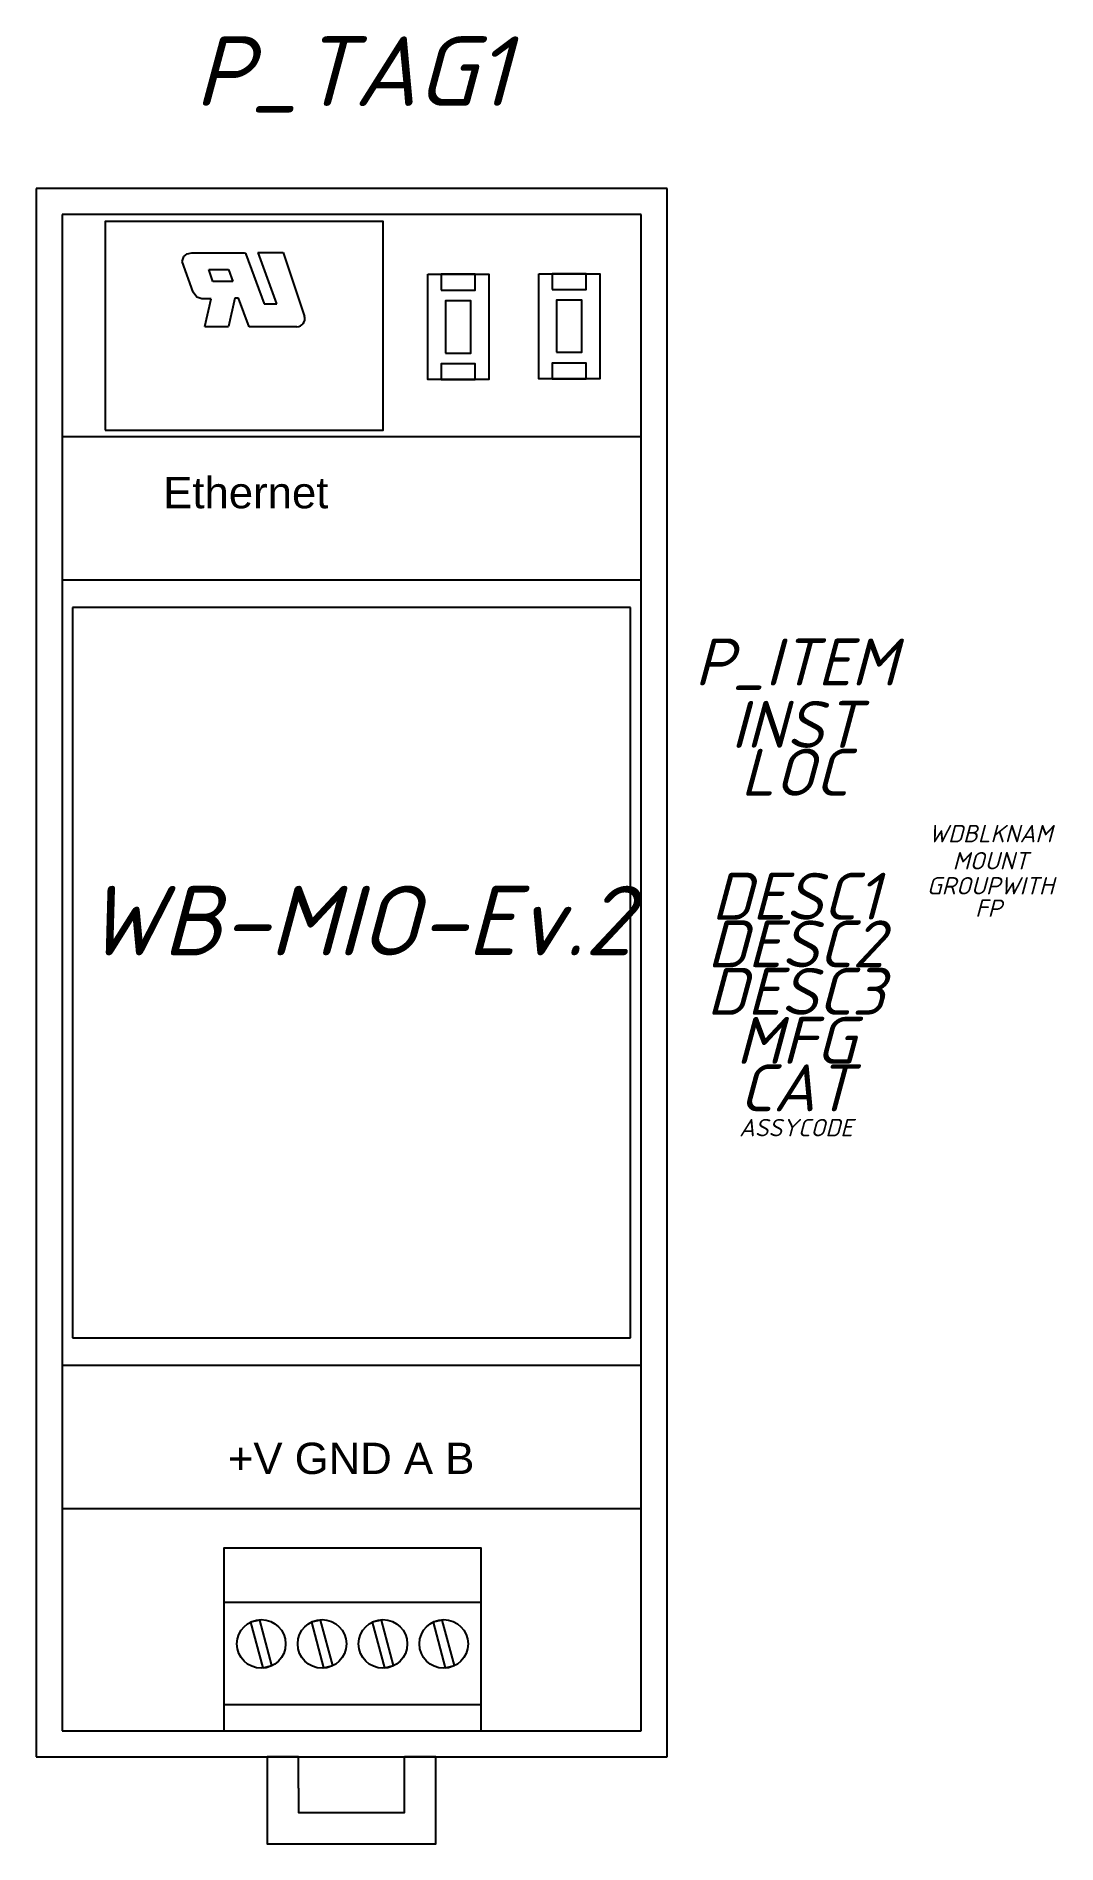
# Model space of a CAD drawing. Header units: millimetres. Extents: x 0 to 59, y -28 to 76.
import ezdxf
from ezdxf.enums import TextEntityAlignment as Align

# ---------------------------------------------------------------- set-up
doc = ezdxf.new("R2010")
doc.units = ezdxf.units.MM
doc.header["$LTSCALE"] = 6
doc.layers.add('Винты', color=8, linetype='Continuous')
doc.layers.add('Клеммники', color=125, linetype='Continuous')
doc.styles.add('WD_IEC', font='isocpeui.ttf', dxfattribs={"height": 2.5})
doc.styles.add('Подписи к клеммникам', font='arial.ttf', dxfattribs={"height": 1.8})

# ---------------------------------------------------------------- blocks, each defined once
blk = doc.blocks.new('*U0')
at = {"layer": 'Винты'}
blk.add_lwpolyline([(0.09, -1.37), (0.61, -1.24), (-0.09, 1.37), (-0.61, 1.24)], close=True, dxfattribs=at)
blk.add_circle((0, 0), 1.4, dxfattribs=at)
blk = doc.blocks.new('*U1')
at = {"layer": 'Клеммники', "color": 0, "linetype": 'ByBlock', "lineweight": -2, "transparency": 16777216}
for p in [(0, 0), (3.5, 0), (7, 0), (10.5, 0)]:
    blk.add_blockref('*U0', p, dxfattribs=at)

msp = doc.modelspace()

# ---------------------------------------------------------------- linework, layer by layer
for p, q in [((36.3, 67.67), (0, 67.67)), ((0, 67.67), (0, -22.53)), ((36.3, -22.53), (36.3, 67.67)), ((34.8, 66.17), (1.5, 66.17)), ((1.5, 66.17), (1.5, -21.03)), ((34.8, -21.03), (34.8, 66.17)), ((8.41, 63.47), (8.5, 63.77)), ((9.04, 61.7), (8.41, 63.47)), ((8.5, 63.77), (8.68, 63.91)), ((8.68, 63.91), (8.95, 63.98)), ((8.95, 63.98), (11.97, 63.98)), ((11.97, 63.98), (12.05, 63.95)), ((12.05, 63.95), (12.07, 63.9)), ((12.07, 63.9), (13.12, 61.04)), ((12.76, 64), (14.22, 64)), ((13.85, 61.04), (12.78, 64)), ((14.22, 64), (15.44, 60.31)), ((9.93, 63.01), (11.06, 63.01)), ((10.16, 62.33), (9.93, 63.01)), ((11.06, 63.01), (11.31, 62.33)), ((9.25, 61.43), (9.04, 61.7)), ((9.53, 61.33), (9.25, 61.43)), ((11.31, 62.33), (10.16, 62.33)), ((11.43, 61.36), (11.07, 59.74)), ((11.64, 61.36), (11.43, 61.36)), ((12.26, 59.71), (11.64, 61.36)), ((10.06, 61.33), (9.53, 61.33)), ((9.7, 59.74), (10.06, 61.33)), ((13.12, 61.04), (13.85, 61.04)), ((9.7, 59.74), (11.07, 59.74)), ((15, 59.71), (12.26, 59.71)), ((0, 53.38), (0, 53.38)), ((0, 53.38), (0, -8.24)), ((34.8, 53.38), (1.5, 53.38)), ((36.3, -8.24), (36.3, 53.38)), ((0, 45.14), (0, 45.14)), ((34.8, 45.14), (1.5, 45.14)), ((34.2, 43.57), (2.1, 43.57)), ((2.1, 43.57), (2.1, 1.57)), ((34.2, 1.57), (34.2, 43.57)), ((2.1, 1.57), (34.2, 1.57)), ((1.5, 0), (34.8, 0)), ((1.5, -8.24), (34.8, -8.24)), ((10.8, -10.53), (10.8, -10.53)), ((1.5, -21.03), (34.8, -21.03)), ((0, -22.53), (36.3, -22.53)), ((15.1, -24.33), (15.1, -22.53)), ((21.2, -24.33), (21.2, -22.53))]:
    msp.add_line(p, q)
for points in [[(3.97, 53.78), (19.97, 53.78), (19.97, 65.78), (3.97, 65.78)], [(22.53, 62.74), (26.04, 62.74), (26.04, 56.69), (22.53, 56.69)], [(23.31, 61.83), (25.26, 61.83), (25.26, 62.74), (23.31, 62.74)], [(28.91, 62.77), (32.42, 62.77), (32.42, 56.72), (28.91, 56.72)], [(29.69, 61.86), (31.64, 61.86), (31.64, 62.77), (29.69, 62.77)], [(23.55, 58.21), (25.01, 58.21), (25.01, 61.21), (23.55, 61.21)], [(29.94, 58.25), (31.4, 58.25), (31.4, 61.25), (29.94, 61.25)], [(23.31, 56.69), (25.26, 56.69), (25.26, 57.59), (23.31, 57.59)], [(29.69, 56.72), (31.64, 56.72), (31.64, 57.63), (29.69, 57.63)], [(10.8, -21.03), (25.6, -21.03), (25.6, -10.53), (10.8, -10.53)], [(10.8, -13.63), (25.6, -13.63), (25.6, -10.53), (10.8, -10.53)], [(10.8, -21.03), (25.6, -21.03), (25.6, -19.53), (10.8, -19.53)]]:
    msp.add_lwpolyline(points, close=True)
for points in [[(15.1, -22.53), (13.3, -22.53), (13.3, -27.53), (23, -27.53), (23, -22.53), (21.2, -22.53)], [(15.1, -24.33), (15.1, -25.73), (21.2, -25.73), (21.2, -24.33)]]:
    msp.add_lwpolyline(points)
msp.add_arc((15, 60.17), 0.455, 269.6748, 18.2091)

# ---------------------------------------------------------------- block references
msp.add_blockref('*U1', (12.95, -16.03))

# ---------------------------------------------------------------- texts
at = {"style": 'Подписи к клеммникам'}
for s, p in [('Ethernet', (7.31, 49.28)), ('+V GND A B', (11.03, -6.26))]:
    msp.add_text(s, height=1.8, dxfattribs=at).set_placement(p)
at = {"insert": (2.81, 27.57), "char_height": 4, "attachment_point": 1, "style": 'WD_IEC'}
msp.add_mtext_dynamic_manual_height_columns('WB-MIO-Ev.2', width=50.113, gutter_width=12.5, heights=[0], dxfattribs=at)
at = {"style": 'WD_IEC'}
for tag, height, p in [('P_TAG1', 4, (18.2, 72.42)), ('DESC1', 2.7, (43.7, 25.62)), ('DESC2', 2.7, (43.7, 22.88)), ('DESC3', 2.7, (43.7, 20.15))]:
    msp.add_attdef(tag, text='', height=height, dxfattribs=at).set_placement(p, align=Align.CENTER)
for tag, text, height, flags, p in [('P_ITEM', '', 2.7, 1, (43.7, 39.09)), ('INST', '', 2.7, 1, (43.7, 35.5)), ('LOC', '', 2.7, 1, (43.63, 32.75)), ('WDBLKNAM', 'AM', 1, 1, (54.9, 30.07)), ('MOUNT', '', 1, 1, (54.9, 28.51)), ('GROUPWITH', '', 1, 1, (54.9, 27.07)), ('FP', '', 1, 1, (54.79, 25.78)), ('MFG', '', 2.7, 1, (43.7, 17.33)), ('CAT', '', 2.7, 1, (43.7, 14.6)), ('ASSYCODE', '', 1, 9, (43.71, 13.16))]:
    msp.add_attdef(tag, text=text, height=height, dxfattribs=dict(at, flags=flags)).set_placement(p, align=Align.CENTER)

doc.saveas('drawing.dxf')
